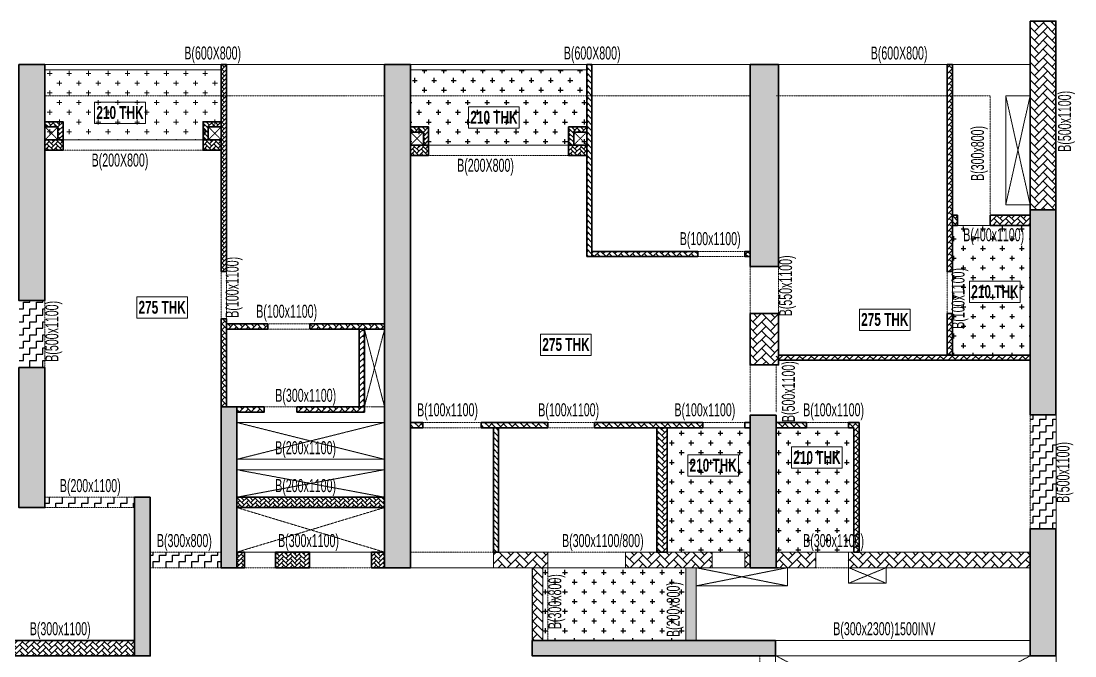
# Model space of a CAD drawing. Header units: millimetres. Extents: x 29 to 219483, y -15 to 28878.
# Drawn here: x 35279 to 55604, y 15503 to 27743 of the extents above; entities that cross this region are included whole.
import ezdxf

# ---------------------------------------------------------------- set-up
doc = ezdxf.new("R2010")
doc.units = ezdxf.units.MM
doc.linetypes.add('HIDDEN', pattern=[0.375, 0.25, -0.125])
for name, color, linetype, lineweight in [('A-FLOR-IDEN', 11, 'Continuous', 9), ('A-HIDD-ABVE', 8, 'HIDDEN', 20), ('S-BEAM', 7, 'Continuous', 18), ('S-BEAM-IDEN', 2, 'Continuous', 9), ('S-COL HATCH', 9, 'Continuous', 0), ('S-COLS', 5, 'Continuous', 35)]:
    doc.layers.add(name, color=color, linetype=linetype, lineweight=lineweight)
doc.layers.add('changes', color=7, linetype='Continuous')
doc.layers.add('SUNK SLAB', color=8, linetype='Continuous')
doc.styles.add('Swis721 LtCn BT', font='swisscl.ttf', dxfattribs={"width": 0.9, "height": 233.355162})
doc.styles.add('Swis721 LtCn BT_B', font='', dxfattribs={"width": 0.9, "height": 246.918336})
doc.styles.get('Swis721 LtCn BT_B').set_extended_font_data('Swis721 LtCn BT', bold=True)
pattern_1 = [(45, (-31090211.604, 20641732.886), (0, 84.85281374), [180, -60]), (135, (-31090169.18, 20641775.31), (7e-15, 84.85281374), [180, -60])]
pattern_2 = [(45, (-31083161.56, 20641832.9), (0, 84.85281374), [180, -60]), (135, (-31083119.13, 20641875.324), (7e-15, 84.85281374), [180, -60])]
pattern_3 = [(45, (-31795021.83, 20722934.52), (0, 113.13708499), [240, -80]), (135, (-31794965.26, 20722991.09), (9e-15, 113.13708499), [240, -80])]
pattern_4 = [(45, (-31354688.235, 21105015.145), (0, 84.85281374), [180, -60]), (135, (-31354645.81, 21105057.57), (7e-15, 84.85281374), [180, -60])]
pattern_5 = [(45, (-31802317.5, 20729084.55), (0, 169.7056275), [360, -120]), (135, (-31802232.65, 20729169.4), (1e-14, 169.7056275), [360, -120])]
pattern_6 = [(0, (-31352091.21, 21118984.18), (187.5, 187.5), [93.75, -281.25]), (90, (-31352044.34, 21118937.3), (-187.5, 187.5), [93.75, -281.25])]
pattern_7 = [(0, (-31792424.81, 20732320.44), (125, 125), [125, -125]), (90, (-31792299.81, 20732320.44), (-125, 125), [125, -125])]

# ---------------------------------------------------------------- blocks, each defined once
blk = doc.blocks.new('A$Ca6b6972b')
at = {"layer": 'S-COL HATCH'}
h = blk.add_hatch(dxfattribs=at)
h.set_pattern_fill('AR-HBONE', color=256, scale=15)
h.set_pattern_definition(pattern_1)
edge = h.paths.add_edge_path()
edge.add_line((10779, 22426), (11129, 22426))
edge.add_line((11129, 22426), (11129, 22076))
edge.add_line((11129, 22076), (11029, 22076))
edge.add_line((11029, 22076), (11029, 22326))
edge.add_line((11029, 22326), (10779, 22326))
edge.add_line((10779, 22326), (10779, 22426))
h = blk.add_hatch(dxfattribs=at)
h.set_pattern_fill('AR-HBONE', color=256, scale=15)
h.set_pattern_definition(pattern_1)
edge = h.paths.add_edge_path()
edge.add_line((14179, 22426), (13829, 22426))
edge.add_line((13829, 22426), (13829, 22076))
edge.add_line((13829, 22076), (13929, 22076))
edge.add_line((13929, 22076), (13929, 22326))
edge.add_line((13929, 22326), (14179, 22326))
edge.add_line((14179, 22326), (14179, 22426))
h = blk.add_hatch(dxfattribs=at)
h.set_pattern_fill('AR-HBONE', color=256, scale=15)
h.set_pattern_definition(pattern_2)
edge = h.paths.add_edge_path()
edge.add_line((17829, 22526), (18179, 22526))
edge.add_line((18179, 22526), (18179, 22176))
edge.add_line((18179, 22176), (18079, 22176))
edge.add_line((18079, 22176), (18079, 22426))
edge.add_line((18079, 22426), (17829, 22426))
edge.add_line((17829, 22426), (17829, 22526))
h = blk.add_hatch(dxfattribs=at)
h.set_pattern_fill('AR-HBONE', color=256, scale=15)
h.set_pattern_definition(pattern_2)
edge = h.paths.add_edge_path()
edge.add_line((21229, 22526), (20879, 22526))
edge.add_line((20879, 22526), (20879, 22176))
edge.add_line((20879, 22176), (20979, 22176))
edge.add_line((20979, 22176), (20979, 22426))
edge.add_line((20979, 22426), (21229, 22426))
edge.add_line((21229, 22426), (21229, 22526))
h = blk.add_hatch(dxfattribs=at)
h.set_pattern_fill('AR-HBONE', color=256, scale=15)
h.set_pattern_definition([(45, (-31339290.95, 20824202.644), (0, 84.85281374), [180, -60]), (135, (-31339248.523, 20824245.07), (7e-15, 84.85281374), [180, -60])])
h.paths.add_polyline_path([(17829, 22176), (17829, 21976), (18179, 21976), (18179, 22176)])
h = blk.add_hatch(dxfattribs=at)
h.set_pattern_fill('AR-HBONE', color=256, scale=15)
h.set_pattern_definition([(45, (-31336241, 20824202.644), (0, 84.85281374), [180, -60]), (135, (-31336198.57, 20824245.07), (7e-15, 84.85281374), [180, -60])])
h.paths.add_polyline_path([(20879, 22176), (20879, 21976), (21229, 21976), (21229, 22176)])
h = blk.add_hatch(dxfattribs=at)
h.set_pattern_fill('AR-HBONE', color=256, scale=15)
h.set_pattern_definition([(45, (-31346340.994, 20824102.645), (0, 84.85281374), [180, -60]), (135, (-31346298.57, 20824145.07), (7e-15, 84.85281374), [180, -60])])
h.paths.add_polyline_path([(10779, 22076), (10779, 21876), (11129, 21876), (11129, 22076)])
h = blk.add_hatch(dxfattribs=at)
h.set_pattern_fill('AR-HBONE', color=256, scale=15)
h.set_pattern_definition([(45, (-31343291.04, 20824102.645), (0, 84.85281374), [180, -60]), (135, (-31343248.616, 20824145.07), (7e-15, 84.85281374), [180, -60])])
h.paths.add_polyline_path([(13829, 22076), (13829, 21876), (14179, 21876), (14179, 22076)])
at = {"layer": 'S-COLS'}
for points in [[(10779, 22426), (11129, 22426), (11129, 22076), (11029, 22076), (11029, 22326), (10779, 22326), (10779, 22426)], [(14179, 22426), (13829, 22426), (13829, 22076), (13929, 22076), (13929, 22326), (14179, 22326), (14179, 22426)], [(17829, 22526), (18179, 22526), (18179, 22176), (18079, 22176), (18079, 22426), (17829, 22426), (17829, 22526)], [(21229, 22526), (20879, 22526), (20879, 22176), (20979, 22176), (20979, 22426), (21229, 22426), (21229, 22526)]]:
    blk.add_lwpolyline(points, dxfattribs=at)
for points in [[(17829, 22176), (18179, 22176), (18179, 21976), (17829, 21976)], [(20879, 22176), (21229, 22176), (21229, 21976), (20879, 21976)]]:
    blk.add_lwpolyline(points, close=True, dxfattribs=at)
at = {"layer": 'S-COLS', "elevation": 0}
for points in [[(10779, 22076), (11129, 22076), (11129, 21876), (10779, 21876)], [(13829, 22076), (14179, 22076), (14179, 21876), (13829, 21876)]]:
    blk.add_lwpolyline(points, close=True, dxfattribs=at)
blk = doc.blocks.new('A$C9134d95b')
at = {"layer": 'S-COL HATCH'}
h = blk.add_hatch(dxfattribs=at)
h.set_pattern_fill('AR-HBONE', color=256, scale=15)
h.set_pattern_definition(pattern_4)
h.paths.add_polyline_path([(36500, 10050), (36600, 10050), (36600, 6060), (36500, 6060)])
h = blk.add_hatch(dxfattribs=at)
h.set_pattern_fill('AR-HBONE', color=256, scale=20)
h.set_pattern_definition(pattern_3)
h.paths.add_polyline_path([(43550, 10050), (43650, 10050), (43650, 6350), (43550, 6350)])
h = blk.add_hatch(dxfattribs=at)
h.set_pattern_fill('AR-HBONE', color=256, scale=20)
h.set_pattern_definition(pattern_3)
h.paths.add_polyline_path([(50500, 10050), (50600, 10050), (50600, 6060), (50500, 6060)])
h = blk.add_hatch(dxfattribs=at)
h.set_pattern_fill('AR-HBONE', color=256, scale=20)
h.set_pattern_definition(pattern_3)
h.paths.add_polyline_path([(50700, 7150), (50700, 6950), (50600, 6950), (50600, 7150)])
h = blk.add_hatch(dxfattribs=at)
h.set_pattern_fill('AR-HBONE', color=256, scale=20)
h.set_pattern_definition([(45, (-31796421.86, 20722934.54), (0, 113.13708499), [240, -80]), (135, (-31796365.29, 20722991.11), (9e-15, 113.13708499), [240, -80])])
h.paths.add_polyline_path([(52100, 6950), (52100, 7150), (51330, 7150), (51330, 6950)])
h = blk.add_hatch(dxfattribs=at)
h.set_pattern_fill('AR-HBONE', color=256, scale=20)
h.set_pattern_definition(pattern_3)
h.paths.add_polyline_path([(43650, 6450), (45690, 6450), (45690, 6350), (43650, 6350)])
h = blk.add_hatch(dxfattribs=at)
h.set_pattern_fill('AR-HBONE', color=256, scale=15)
h.set_pattern_definition(pattern_4)
h.paths.add_polyline_path([(46600, 6450), (46700, 6450), (46700, 6350), (46600, 6350)])
h = blk.add_hatch(dxfattribs=at)
h.set_pattern_fill('AR-HBONE', color=256, scale=20)
h.set_pattern_definition(pattern_3)
h.paths.add_polyline_path([(36500, 5150), (36600, 5150), (36600, 3450), (36500, 3450)])
h = blk.add_hatch(dxfattribs=at)
h.set_pattern_fill('AR-HBONE', color=256, scale=20)
h.set_pattern_definition(pattern_3)
h.paths.add_polyline_path([(50500, 5250), (50600, 5250), (50600, 4450), (50500, 4450)])
h = blk.add_hatch(dxfattribs=at)
h.set_pattern_fill('AR-HBONE', color=256, scale=20)
h.set_pattern_definition(pattern_3)
h.paths.add_polyline_path([(36600, 5050), (37400, 5050), (37400, 4950), (36600, 4950)])
h = blk.add_hatch(dxfattribs=at)
h.set_pattern_fill('AR-HBONE', color=256, scale=20)
h.set_pattern_definition(pattern_3)
h.paths.add_polyline_path([(39650, 5050), (39650, 4950), (38210, 4950), (38210, 5050)])
h = blk.add_hatch(dxfattribs=at)
h.set_pattern_fill('AR-HBONE', color=256, scale=20)
h.set_pattern_definition(pattern_3)
h.paths.add_polyline_path([(39260, 3450), (39160, 3450), (39160, 4950), (39260, 4950)])
h = blk.add_hatch(dxfattribs=at)
h.set_pattern_fill('AR-HBONE', color=256, scale=20)
h.set_pattern_definition(pattern_3)
h.paths.add_polyline_path([(47200, 4450), (52100, 4450), (52100, 4350), (47200, 4350)])
h = blk.add_hatch(dxfattribs=at)
h.set_pattern_fill('AR-HBONE', color=256, scale=20)
h.set_pattern_definition(pattern_3)
h.paths.add_polyline_path([(36800, 3450), (37330, 3450), (37330, 3350), (36800, 3350)])
h = blk.add_hatch(dxfattribs=at)
h.set_pattern_fill('AR-HBONE', color=256, scale=20)
h.set_pattern_definition(pattern_3)
h.paths.add_polyline_path([(39260, 3450), (39260, 3350), (37960, 3350), (37960, 3450)])
h = blk.add_hatch(dxfattribs=at)
h.set_pattern_fill('AR-HBONE', color=256, scale=20)
h.set_pattern_definition(pattern_3)
h.paths.add_polyline_path([(40150, 3150), (40390, 3150), (40390, 3050), (40150, 3050)])
h = blk.add_hatch(dxfattribs=at)
h.set_pattern_fill('AR-HBONE', color=256, scale=20)
h.set_pattern_definition(pattern_3)
h.paths.add_polyline_path([(41510, 3150), (42800, 3150), (42800, 3050), (41510, 3050)])
h = blk.add_hatch(dxfattribs=at)
h.set_pattern_fill('AR-HBONE', color=256, scale=20)
h.set_pattern_definition(pattern_3)
h.paths.add_polyline_path([(41750, 3050), (41850, 3050), (41850, 650), (41750, 650)])
h = blk.add_hatch(dxfattribs=at)
h.set_pattern_fill('AR-HBONE', color=256, scale=20)
h.set_pattern_definition(pattern_3)
h.paths.add_polyline_path([(43700, 3050), (43700, 3150), (45790, 3150), (45790, 3050)])
h = blk.add_hatch(dxfattribs=at)
h.set_pattern_fill('AR-HBONE', color=256, scale=20)
h.set_pattern_definition(pattern_3)
h.paths.add_polyline_path([(45100, 3050), (44900, 3050), (44900, 650), (45100, 650)])
h = blk.add_hatch(dxfattribs=at)
h.set_pattern_fill('AR-HBONE', color=256, scale=20)
h.set_pattern_definition(pattern_3)
h.paths.add_polyline_path([(47200, 3150), (47790, 3150), (47790, 3050), (47200, 3050)])
h = blk.add_hatch(dxfattribs=at)
h.set_pattern_fill('AR-HBONE', color=256, scale=20)
h.set_pattern_definition(pattern_3)
h.paths.add_polyline_path([(48700, 3050), (48600, 3050), (48600, 3150), (48800, 3150), (48800, 651), (48700, 651)])
at = {"layer": 'S-COLS', "elevation": 0}
for points in [[(36600, 10050), (36500, 10050), (36500, 6060), (36600, 6060)], [(43550, 6350), (43650, 6350), (43650, 10050), (43550, 10050)], [(50600, 10050), (50500, 10050), (50500, 6060), (50600, 6060)], [(52100, 7150), (51330, 7150), (51330, 6950), (52100, 6950)], [(45690, 6450), (43650, 6450), (43650, 6350), (45690, 6350)], [(46700, 6450), (46600, 6450), (46600, 6350), (46700, 6350)], [(36600, 5150), (36500, 5150), (36500, 3450), (36600, 3450)], [(50600, 5250), (50500, 5250), (50500, 4450), (50600, 4450)], [(37400, 5050), (36600, 5050), (36600, 4950), (37400, 4950)], [(39650, 5050), (38210, 5050), (38210, 4950), (39650, 4950)], [(52100, 4450), (47250, 4450), (47250, 4350), (52100, 4350)], [(36800, 3350), (37330, 3350), (37330, 3450), (36800, 3450)], [(40390, 3150), (40150, 3150), (40150, 3050), (40390, 3050)], [(42800, 3150), (41510, 3150), (41510, 3050), (42800, 3050)], [(41850, 3050), (41750, 3050), (41750, 650), (41850, 650)], [(45790, 3150), (43700, 3150), (43700, 3050), (45790, 3050)], [(45100, 3050), (44900, 3050), (44900, 650), (45100, 650)], [(47790, 3150), (47200, 3150), (47200, 3050), (47790, 3050)]]:
    blk.add_lwpolyline(points, close=True, dxfattribs=at)
at = {"layer": 'S-COLS'}
blk.add_lwpolyline([(50700, 7150), (50600, 7150), (50600, 6950), (50700, 6950)], close=True, dxfattribs=at)
at = {"layer": 'S-COLS', "color": 5, "elevation": 0}
for points in [[(39260, 3450), (39160, 3450), (39160, 4950), (39260, 4950)], [(37960, 3450), (39260, 3450), (39260, 3350), (37960, 3350)]]:
    blk.add_lwpolyline(points, close=True, dxfattribs=at)
at = {"layer": 'S-COLS', "elevation": 0}
blk.add_lwpolyline([(48600, 3150), (48800, 3150), (48800, 651), (48700, 651), (48700, 3050), (48600, 3050), (48600, 3150)], dxfattribs=at)
at = {"layer": 'changes', "xscale": -1}
blk.add_blockref('A$Ca6b6972b', (54329, -13576, 0), dxfattribs=at)
blk = doc.blocks.new('A$Cbe320e20')
at = {"layer": 'S-COL HATCH'}
h = blk.add_hatch(dxfattribs=at)
h.set_pattern_fill('AR-HBONE', color=256, scale=30)
h.set_pattern_definition(pattern_5)
h.paths.add_polyline_path([(45304, 17040), (44804, 17040), (44804, 13401), (45304, 13401)])
at = {"layer": 'S-COL HATCH', "transparency": 33554687}
h = blk.add_hatch(color=256, dxfattribs=at)
h.dxf.hatch_style = 1
h.paths.add_polyline_path([(25804, 16200), (25304, 16200), (25304, 11650), (25804, 11650)])
h = blk.add_hatch(color=256, dxfattribs=at)
h.dxf.hatch_style = 1
h.paths.add_polyline_path([(32854, 16200), (32354, 16200), (32354, 6500), (32854, 6500)])
h = blk.add_hatch(color=256, dxfattribs=at)
h.dxf.hatch_style = 1
h.paths.add_polyline_path([(39404, 12310), (39954, 12310), (39954, 16200), (39404, 16200)])
h = blk.add_hatch(color=256, dxfattribs=at)
h.dxf.hatch_style = 1
h.paths.add_polyline_path([(44804, 13401), (45304, 13401), (45304, 9451), (44804, 9451)])
at = {"layer": 'S-COL HATCH'}
h = blk.add_hatch(dxfattribs=at)
h.set_pattern_fill('AR-HBONE', color=256, scale=30)
h.set_pattern_definition(pattern_5)
h.paths.add_polyline_path([(39404, 10410), (39954, 10410), (39954, 11400), (39404, 11400)])
at = {"layer": 'S-COL HATCH', "transparency": 33554687}
h = blk.add_hatch(color=256, dxfattribs=at)
h.dxf.hatch_style = 1
h.paths.add_polyline_path([(25304, 7660), (25804, 7660), (25804, 10360), (25304, 10360)])
h = blk.add_hatch(color=256, dxfattribs=at)
h.dxf.hatch_style = 1
h.paths.add_polyline_path([(29204, 9600), (29204, 6500), (29504, 6500), (29504, 9600)])
h = blk.add_hatch(color=256, dxfattribs=at)
h.dxf.hatch_style = 1
h.paths.add_polyline_path([(39404, 9200), (39404, 9200), (39404, 9300), (39404, 9440), (39904, 9440), (39904, 6500), (39404, 6500)])
h = blk.add_hatch(color=256, dxfattribs=at)
h.dxf.hatch_style = 1
h.paths.add_polyline_path([(27534, 7860), (27834, 7860), (27834, 4800), (27534, 4800), (27534, 5100)])
at = {"layer": 'S-COL HATCH'}
h = blk.add_hatch(dxfattribs=at)
h.set_pattern_fill('AR-HBONE', color=256, scale=15)
h.set_pattern_definition([(45, (-31365336.03, 20949949.553), (0, 84.85281374), [180, -60]), (135, (-31365293.6, 20949991.98), (7e-15, 84.85281374), [180, -60])])
h.paths.add_polyline_path([(29504, 7860), (29504, 7660), (32354, 7660), (32354, 7860)])
at = {"layer": 'S-COL HATCH', "transparency": 33554687}
h = blk.add_hatch(color=256, dxfattribs=at)
h.dxf.hatch_style = 1
h.paths.add_polyline_path([(45304, 7251), (44804, 7251), (44804, 4800), (45304, 4800)])
at = {"layer": 'S-COL HATCH'}
h = blk.add_hatch(dxfattribs=at)
h.set_pattern_fill('AR-HBONE', color=256, scale=15)
h.set_pattern_definition([(45, (-31364586.025, 20948789.55), (0, 84.85281374), [180, -60]), (135, (-31364543.6, 20948831.98), (7e-15, 84.85281374), [180, -60])])
h.paths.add_polyline_path([(29654, 6500), (29654, 6800), (29504, 6800), (29504, 6500)])
h = blk.add_hatch(dxfattribs=at)
h.set_pattern_fill('AR-HBONE', color=256, scale=15)
h.set_pattern_definition([(45, (-31365336.03, 20948789.553), (0, 84.85281374), [180, -60]), (135, (-31365293.6, 20948831.98), (7e-15, 84.85281374), [180, -60])])
h.paths.add_polyline_path([(30904, 6500), (30904, 6800), (30254, 6800), (30254, 6500)])
h = blk.add_hatch(dxfattribs=at)
h.set_pattern_fill('AR-HBONE', color=256, scale=15)
h.set_pattern_definition([(45, (-31367286.02, 20948789.55), (0, 84.85281374), [180, -60]), (135, (-31367243.596, 20948831.98), (7e-15, 84.85281374), [180, -60])])
h.paths.add_polyline_path([(32354, 6500), (32354, 6800), (32104, 6800), (32104, 6500)])
h = blk.add_hatch(dxfattribs=at)
h.set_pattern_fill('AR-HBONE', color=256, scale=30)
h.set_pattern_definition(pattern_5)
h.paths.add_polyline_path([(34454, 6800), (34454, 6500), (35504, 6500), (35504, 6800)])
h = blk.add_hatch(dxfattribs=at)
h.set_pattern_fill('AR-HBONE', color=256, scale=30)
h.set_pattern_definition(pattern_5)
h.paths.add_polyline_path([(37004, 6800), (38674, 6800), (38674, 6500), (37004, 6500)])
h = blk.add_hatch(dxfattribs=at)
h.set_pattern_fill('AR-HBONE', color=256, scale=30)
h.set_pattern_definition(pattern_5)
h.paths.add_polyline_path([(39304, 6800), (39404, 6800), (39404, 6500), (39304, 6500)])
h = blk.add_hatch(dxfattribs=at)
h.set_pattern_fill('AR-HBONE', color=256, scale=30)
h.set_pattern_definition(pattern_5)
h.paths.add_polyline_path([(39904, 6799), (40675, 6799), (40675, 6499), (40124, 6499), (40124, 6500), (39904, 6500)])
h = blk.add_hatch(dxfattribs=at)
h.set_pattern_fill('AR-HBONE', color=256, scale=30)
h.set_pattern_definition(pattern_5)
h.paths.add_polyline_path([(41295, 6799), (44803, 6799), (44803, 6501), (41295, 6501)])
h = blk.add_hatch(dxfattribs=at)
h.set_pattern_fill('AR-HBONE', color=256, scale=30)
h.set_pattern_definition(pattern_5)
h.paths.add_polyline_path([(35204, 6500), (35404, 6500), (35404, 5100), (35204, 5100)])
h = blk.add_hatch(dxfattribs=at)
h.set_pattern_fill('AR-HBONE', color=256, scale=20)
h.set_pattern_definition([(45, (-31802317.5, 20729084.55), (0, 113.13708499), [240, -80]), (135, (-31802260.93, 20729141.12), (9e-15, 113.13708499), [240, -80])])
h.paths.add_polyline_path([(24934, 5100), (24934, 4800), (27534, 4800), (27534, 5100)])
at = {"layer": 'S-COL HATCH', "transparency": 33554687}
h = blk.add_hatch(color=256, dxfattribs=at)
h.dxf.hatch_style = 1
h.paths.add_polyline_path([(35204, 5100), (35404, 5100), (39594, 5100), (39594, 4800), (35204, 4800)])
h.paths.add_polyline_path([(39594, 5100), (39894, 5100), (39894, 4800), (39594, 4800)])
at = {"layer": 'S-BEAM', "color": 5, "elevation": 0}
for points in [[(35504, 6800), (34454, 6800), (34454, 6500), (35504, 6500)], [(40675, 6800), (39904, 6800), (39904, 6499), (40675, 6499)], [(35404, 6500), (35204, 6500), (35204, 5100), (35404, 5100)]]:
    blk.add_lwpolyline(points, close=True, dxfattribs=at)
at = {"layer": 'S-BEAM', "color": 5}
for points in [[(38674, 6800), (37004, 6800), (37004, 6500), (38674, 6500)], [(39404, 6800), (39304, 6800), (39304, 6500), (39404, 6500)], [(41305, 6801), (44803, 6801), (44803, 6501), (41305, 6501)]]:
    blk.add_lwpolyline(points, close=True, dxfattribs=at)
at = {"layer": 'S-COLS'}
for p, q in [((44804, 17040), (44804, 17040)), ((44804, 13401), (45304, 13401)), ((27534, 5100), (27534, 4800)), ((39894, 4800), (39894, 5100))]:
    blk.add_line(p, q, dxfattribs=at)
for points in [[(44804, 17040), (44804, 9451), (45304, 9451), (45304, 17040)], [(25804, 11650), (25304, 11650), (25304, 16200), (25804, 16200)], [(39954, 16200), (39404, 16200), (39404, 12310), (39954, 12310)], [(39954, 11400), (39404, 11400), (39404, 10410), (39954, 10410)], [(25804, 10360), (25804, 7660), (25304, 7660), (25304, 10360)], [(27834, 7860), (27834, 4800), (21854, 4800), (21854, 6310), (24934, 6310), (24934, 5100), (27534, 5100), (27534, 7860), (27834, 7860)], [(45304, 7251), (44804, 7251), (44804, 4800), (45304, 4800)]]:
    blk.add_lwpolyline(points, close=True, dxfattribs=at)
at = {"layer": 'S-COLS', "elevation": 0}
for points in [[(32854, 6500), (32354, 6500), (32354, 16200), (32854, 16200)], [(29504, 9600), (29204, 9600), (29204, 6500), (29504, 6500)], [(29504, 7660), (32354, 7660), (32354, 7860), (29504, 7860)], [(29504, 6500), (29654, 6500), (29654, 6800), (29504, 6800)], [(30254, 6500), (30904, 6500), (30904, 6800), (30254, 6800)], [(32104, 6500), (32354, 6500), (32354, 6800), (32104, 6800)]]:
    blk.add_lwpolyline(points, close=True, dxfattribs=at)
at = {"layer": 'S-COLS'}
blk.add_lwpolyline([(39904, 6500), (39904, 9440), (39404, 9440), (39404, 6500), (39954, 6500)], dxfattribs=at)
at = {"layer": 'S-COLS', "elevation": 0}
blk.add_lwpolyline([(39894, 4800), (35204, 4800), (35204, 5100), (39894, 5100)], dxfattribs=at)
blk = doc.blocks.new('A$C3b502a7a')
at = {"layer": 'S-BEAM', "linetype": 'HIDDEN'}
h = blk.add_hatch(dxfattribs=at)
h.set_pattern_fill('CROSS', color=256, scale=750, style=0)
h.set_pattern_definition(pattern_6)
h.paths.add_polyline_path([(39097, 22569), (39097, 23919), (35697, 23919), (35697, 22569)])
at = {"layer": 'SUNK SLAB'}
h = blk.add_hatch(dxfattribs=at)
h.set_pattern_fill('CROSS', color=8, scale=750, style=0)
h.set_pattern_definition([(0, (-31792424.77, 20684974.55), (187.5, 187.5), [93.75, -281.25]), (90, (-31792377.9, 20684927.68), (-187.5, 187.5), [93.75, -281.25])])
h.paths.add_polyline_path([(46147, 23919), (42747, 23919), (42747, 23419), (46147, 23419)])
h = blk.add_hatch(dxfattribs=at)
h.set_pattern_fill('CROSS', color=8, scale=750, style=0)
h.set_pattern_definition(pattern_6)
h.paths.add_polyline_path([(42747, 23419), (42747, 22469), (46147, 22469), (46147, 23419)])
h = blk.add_hatch(dxfattribs=at)
h.set_pattern_fill('CROSS', color=8, scale=750, style=0)
h.set_pattern_definition(pattern_6)
h.paths.add_polyline_path([(54697, 20919), (53197, 20919), (53197, 18419), (54697, 18419)])
h = blk.add_hatch(dxfattribs=at)
h.set_pattern_fill('ZIGZAG', color=8, scale=1000, style=0)
h.set_pattern_definition(pattern_7)
h.paths.add_polyline_path([(37727, 14619), (39097, 14619), (39097, 14319), (37727, 14319)])
h.paths.add_polyline_path([(35697, 15679), (37427, 15679), (37427, 15679), (37427, 15479), (35697, 15479)])
h.paths.add_polyline_path([(35197, 19469), (35697, 19469), (35697, 18179), (35197, 18179)])
h.paths.add_polyline_path([(32147, 20419), (35197, 20419), (35197, 20319), (35097, 20319), (35097, 20219), (34187, 20219), (34187, 20319), (32147, 20319)])
h.paths.add_polyline_path([(33497, 16444), (33697, 16444), (33697, 15814), (33497, 15814)])
h = blk.add_hatch(dxfattribs=at)
h.set_pattern_fill('ZIGZAG', color=8, scale=1000, style=0)
h.set_pattern_definition([(0, (-31739824.83, 20732320.39), (125, 125), [125, -125]), (90, (-31739699.83, 20732320.39), (-125, 125), [125, -125])])
h.paths.add_polyline_path([(55197, 17269), (54697, 17269), (54697, 15069), (55197, 15069)])
h = blk.add_hatch(dxfattribs=at)
h.set_pattern_fill('CROSS', color=8, scale=750, style=0)
h.set_pattern_definition(pattern_6)
h.paths.add_polyline_path([(47697, 14619), (49297, 14619), (49297, 17019), (47697, 17019)])
h = blk.add_hatch(dxfattribs=at)
h.set_pattern_fill('CROSS', color=8, scale=750, style=0)
h.set_pattern_definition(pattern_6)
h.paths.add_polyline_path([(49797, 14619), (51297, 14619), (51297, 17019), (49797, 17019)])
h = blk.add_hatch(dxfattribs=at)
h.set_pattern_fill('ZIGZAG', color=8, scale=1000, style=0)
h.set_pattern_definition(pattern_7)
h.paths.add_polyline_path([(48257, 14319), (48057, 14319), (48057, 12919), (48257, 12919)])
h.paths.add_polyline_path([(49487, 10619), (47801, 10619), (47801, 10219), (49487, 10219)])
h.paths.add_polyline_path([(9237, 14319), (9197, 14319), (9197, 13969), (9037, 13969), (9037, 12919), (9237, 12919)])
h.paths.add_polyline_path([(9493, 10619), (7807, 10619), (7807, 10619), (7807, 10219), (9493, 10219)])
h = blk.add_hatch(dxfattribs=at)
h.set_pattern_fill('CROSS', color=8, scale=750, style=0)
h.set_pattern_definition([(0, (-31352091.21, 21118550.87), (187.5, 187.5), [93.75, -281.25]), (90, (-31352044.34, 21118504), (-187.5, 187.5), [93.75, -281.25])])
h.paths.add_polyline_path([(48057, 14319), (48057, 12919), (45297, 12919), (45297, 14319)])
h.paths.add_polyline_path([(47630, 12921), (47630, 14194), (48158, 14194), (48158, 12921)], flags=9)
at = {"layer": 'A-FLOR-IDEN', "color": 8, "elevation": 0, "flags": 128}
for points in [[(37633, 23297), (37633, 22885), (36655, 22885), (36655, 23297)], [(44845, 23204), (44845, 22793), (43867, 22793), (43867, 23204)], [(54507, 19844), (54507, 19432), (53530, 19432), (53530, 19844)], [(38446, 19543), (38446, 19131), (37468, 19131), (37468, 19543)], [(52383, 19307), (52383, 18895), (51406, 18895), (51406, 19307)], [(46234, 18825), (46234, 18413), (45257, 18413), (45257, 18825)], [(49073, 16497), (49073, 16086), (48095, 16086), (48095, 16497)], [(51074, 16647), (51074, 16236), (50096, 16236), (50096, 16647)]]:
    blk.add_lwpolyline(points, close=True, dxfattribs=at)
at = {"layer": 'A-HIDD-ABVE', "linetype": 'HIDDEN'}
for p, q in [((54227, 23419), (54697, 21319)), ((54227, 21319), (54697, 23419)), ((35947, 22819), (35697, 22569)), ((35697, 22819), (35947, 22569)), ((39097, 22819), (38847, 22569)), ((38847, 22819), (39097, 22569)), ((42997, 22719), (42747, 22469)), ((42747, 22719), (42997, 22469)), ((46147, 22719), (45897, 22469)), ((45897, 22719), (46147, 22469)), ((42247, 18919, 0), (41857, 17419)), ((42247, 17419, 0), (41857, 18919, 0)), ((42245, 16409, 0), (39395, 17119)), ((42245, 17119, 0), (39397, 16409)), ((42245, 16209, 0), (39397, 15679, 0)), ((42245, 15679, 0), (39447, 16199)), ((42245, 15479, 0), (39395, 14619, 0)), ((42245, 14619, 0), (39397, 15479)), ((48257, 13969), (50017, 14320)), ((50017, 13969), (48257, 14319)), ((51920, 14020), (51197, 14320)), ((51197, 14020), (51920, 14320)), ((54697, 12619), (49799, 10019)), ((54697, 10019), (49799, 12619, 0))]:
    blk.add_line(p, q, dxfattribs=at)
at = {"layer": 'S-BEAM'}
for p, q in [((42247, 24019, 0), (35697, 24019, 0)), ((49297, 24019), (42747, 24019, 0)), ((54697, 24019), (49297, 24019)), ((54697, 23419), (54227, 23419)), ((54227, 21319), (54227, 23419)), ((54697, 21319), (54227, 21319)), ((41997, 17419, 0), (42247, 17419, 0)), ((42247, 17119, 0), (39397, 17119, 0)), ((55197, 17270), (55197, 15070)), ((42245, 16409), (39397, 16409)), ((39395, 16209), (39395, 16209)), ((42245, 16209), (39397, 16209)), ((42245, 15679, 0), (39397, 15679, 0)), ((42245, 15479, 0), (39397, 15479)), ((42247, 14619), (39397, 14619, 0)), ((45097, 14319), (42747, 14319, 0)), ((48057, 14319), (45397, 14319)), ((48057, 14319), (48057, 12919)), ((49297, 14319), (48257, 14319)), ((48257, 14319), (48257, 12919)), ((54698, 12919, 0), (49787, 12919, 0)), ((49787, 10619), (49787, 12619, 0)), ((54697, 12619, 0), (49799, 12619, 0)), ((55197, 12619), (55197, 10019))]:
    blk.add_line(p, q, dxfattribs=at)
at = {"layer": 'S-BEAM', "linetype": 'HIDDEN'}
for p, q in [((39097, 23419, 0), (35697, 23419)), ((42247, 23419, 0), (39097, 23419, 0)), ((49297, 23419), (42747, 23419, 0)), ((53927, 23419), (49797, 23419)), ((53927, 20919), (53927, 23419)), ((36047, 22369), (38747, 22369)), ((43097, 22269), (45797, 22269)), ((53927, 21219), (53927, 21219)), ((49297, 20129), (49297, 19219)), ((49847, 20129), (49847, 19219)), ((35697, 19469), (35697, 18179)), ((49297, 18229), (49297, 17319)), ((49797, 18229), (49797, 17319)), ((42247, 17419, 0), (39397, 17419, 0)), ((54697, 17270), (54697, 15070)), ((37427, 15679), (35697, 15679)), ((37427, 15479), (35697, 15479)), ((39097, 14619), (37727, 14619)), ((49297, 14619), (42747, 14619, 0)), ((54697, 14618), (49797, 14618)), ((39097, 14319), (37727, 14319)), ((42247, 14319, 0), (39397, 14319, 0)), ((45097, 14319, 0), (45097, 12919, 0)), ((45397, 14319, 0), (45397, 12919, 0)), ((54697, 14320), (49797, 14318)), ((49487, 12619), (49487, 10619))]:
    blk.add_line(p, q, dxfattribs=at)
at = {"layer": 'S-BEAM', "elevation": 0}
for points in [[(39097, 23919), (35697, 23919), (35697, 22569), (39097, 22569)], [(46147, 23919), (42747, 23919), (42747, 22469), (46147, 22469)], [(54697, 20919), (53197, 20919), (53197, 18419), (54697, 18419)], [(49297, 17019), (47697, 17019), (47697, 14619), (49297, 14619)], [(51297, 17019), (49797, 17019), (49797, 14619), (51297, 14619)], [(50017, 14319), (48257, 14319), (48257, 13969), (50017, 13969)], [(51920, 14320), (51197, 14320), (51197, 14020), (51920, 14020)]]:
    blk.add_lwpolyline(points, close=True, dxfattribs=at)
at = {"layer": 'S-BEAM', "linetype": 'HIDDEN', "elevation": 0}
for points in [[(49197, 20419), (48287, 20419), (48287, 20319), (49197, 20319)], [(39197, 19119), (39097, 19119), (39097, 20029), (39197, 20029)], [(53197, 20029), (53097, 20029), (53097, 19219), (53197, 19219)], [(40807, 19019), (39997, 19019), (39997, 18919), (40807, 18919)], [(44107, 17119), (42987, 17119), (42987, 17019), (44107, 17019)], [(46297, 17119), (45397, 17119), (45397, 17019), (46297, 17019)], [(49197, 17119), (48387, 17119), (48387, 17019), (49197, 17019)], [(51197, 17119), (50387, 17119), (50387, 17019), (51197, 17019)]]:
    blk.add_lwpolyline(points, close=True, dxfattribs=at)
at = {"layer": 'S-COLS', "elevation": 0}
blk.add_lwpolyline([(49297, 17119), (49197, 17119), (49197, 17019), (49297, 17019)], close=True, dxfattribs=at)
at = {"layer": 'A-FLOR-IDEN', "color": 1, "char_height": 246.9, "width": 1155, "attachment_point": 2, "line_spacing_factor": 0.964267, "style": 'Swis721 LtCn BT_B'}
for s, insert in [('210 THK', (37144, 23219, 0)), ('210 THK', (44356, 23126, 0)), ('210 THK', (54018, 19766, 0)), ('275 THK', (37957, 19464)), ('275 THK', (51894, 19229)), ('275 THK', (45745, 18747)), ('210 THK', (50585, 16569, 0)), ('210 THK', (48584, 16419, 0))]:
    blk.add_mtext(s, dxfattribs=dict(at, insert=insert))
at = {"layer": 'S-BEAM-IDEN', "style": 'Swis721 LtCn BT', "width": 0.8}
for s, p in [('B(600X800)', (38385, 24118, 0)), ('B(600X800)', (45704, 24118, 0)), ('B(600X800)', (51623, 24118, 0)), ('B(200X800)', (36597, 22054)), ('B(200X800)', (43647, 21954)), ('B(100x1100)', (47940, 20539)), ('B(400x1100)', (53408, 20614)), ('B(100x1100)', (39772, 19139, 0)), ('B(300x1100)', (40139, 17518)), ('B(100x1100)', (42874, 17239)), ('B(100x1100)', (45211, 17239)), ('B(100x1100)', (47837, 17239)), ('B(100x1100)', (50320, 17239)), ('B(200x1100)', (40137, 16508, 0)), ('B(200x1100)', (35984, 15778)), ('B(200x1100)', (40137, 15778, 0)), ('B(300x800)', (37856, 14718)), ('B(300x1100)', (40193, 14718)), ('B(300x1100/800)', (45670, 14718)), ('B(300x1100)', (50320, 14718))]:
    blk.add_text(s, height=250, dxfattribs=at).set_placement(p)
for s, rotation, p in [('B(500x1100)', 90, (55486, 22339, 0)), ('B(300x800)', 90, (53807, 21777)), ('B(550x1100)', 90, (50105, 19167)), ('B(100x1100)', 90, (39432, 19139)), ('B(100x1100)', 90, (53432, 18925)), ('B(500x1100)', 90, (35955, 18290)), ('B(500x1100)', 90, (50160, 17127)), ('B(500x1100)', 90, (55455, 15569)), ('B(300x800)', 90, (45655, 13135, 0)), ('B(200x800)', 90, (47939, 12983)), ('B(300x1100)', 360, (35404, 13018)), ('B(300x2300)1500INV', 360, (50900, 13018, 0))]:
    blk.add_text(s, height=250, rotation=rotation, dxfattribs=at).set_placement(p)

msp = doc.modelspace()

# ---------------------------------------------------------------- block references
at = {"layer": 'changes'}
for name, p in [('A$C3b502a7a', (43, 2884)), ('A$C9134d95b', (2640, 16853))]:
    msp.add_blockref(name, p, dxfattribs=at)
at = {"layer": 'S-COLS'}
msp.add_blockref('A$Cbe320e20', (9935, 10703), dxfattribs=at)

doc.saveas('drawing.dxf')
